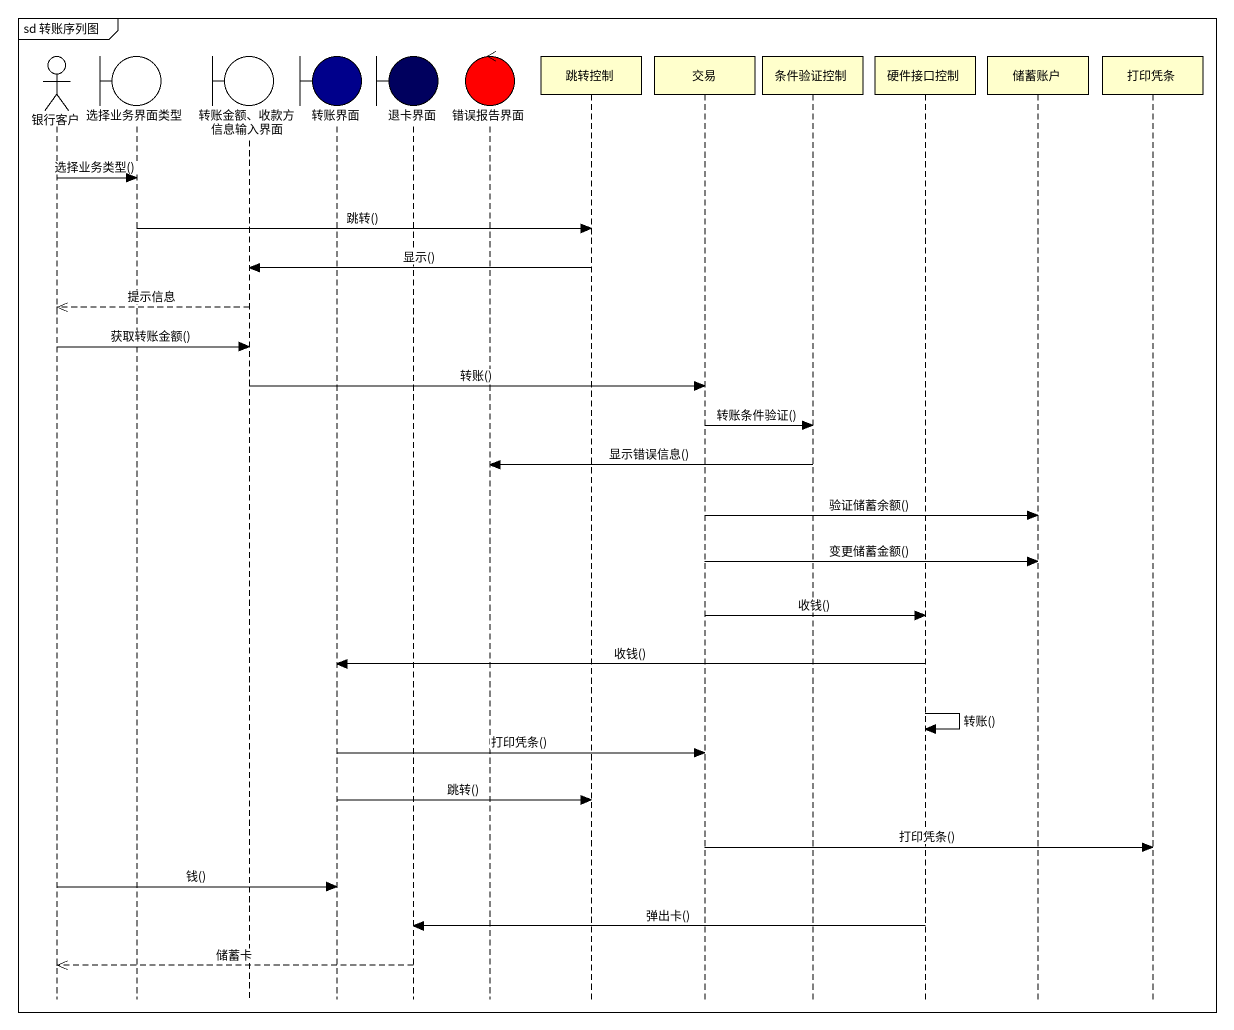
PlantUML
@startuml
mainframe sd 转账序列图
hide footbox
actor 银行客户
boundary 选择业务界面类型
boundary "转账金额、收款方信息输入界面" as 转账金额_收款方信息输入界面
boundary 转账界面 #00008B
boundary 退卡界面 #00005E
control 错误报告界面 #FF0000
participant 跳转控制
participant 交易
participant 条件验证控制
participant 硬件接口控制
participant 储蓄账户
participant 打印凭条

银行客户 -> 选择业务界面类型 : 选择业务类型()
选择业务界面类型 -> 跳转控制 : 跳转()
跳转控制 -> 转账金额_收款方信息输入界面 : 显示()
转账金额_收款方信息输入界面 -->> 银行客户 : 提示信息
银行客户 -> 转账金额_收款方信息输入界面 : 获取转账金额()
转账金额_收款方信息输入界面 -> 交易 : 转账()
交易 -> 条件验证控制 : 转账条件验证()
条件验证控制 -> 错误报告界面 : 显示错误信息()
交易 -> 储蓄账户 : 验证储蓄余额()
交易 -> 储蓄账户 : 变更储蓄金额()
交易 -> 硬件接口控制 : 收钱()
硬件接口控制 -> 转账界面 : 收钱()
硬件接口控制 -> 硬件接口控制 : 转账()
转账界面 -> 交易 : 打印凭条()
转账界面 -> 跳转控制 : 跳转()
交易 -> 打印凭条 : 打印凭条()
银行客户 -> 转账界面 : 钱()
硬件接口控制 -> 退卡界面 : 弹出卡()
退卡界面 -->> 银行客户 : 储蓄卡
@enduml
